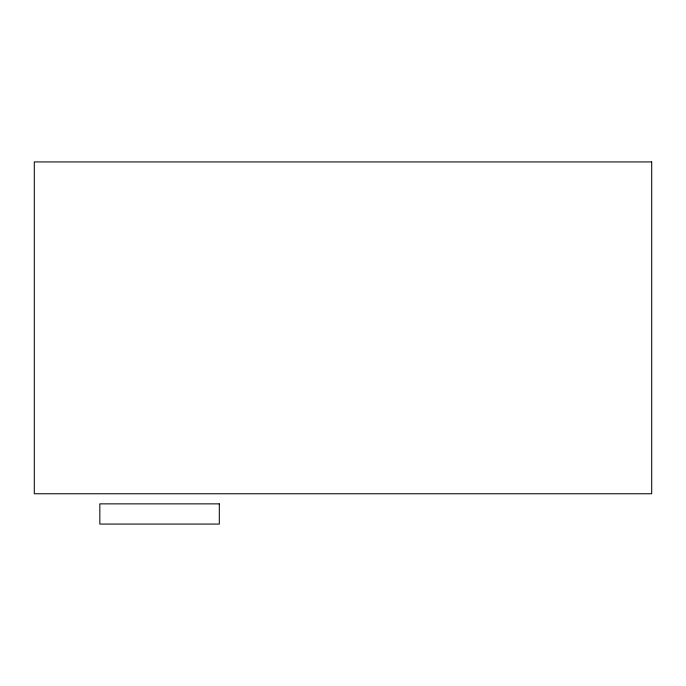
<?xml version="1.0" encoding="UTF-8"?>
<svg xmlns="http://www.w3.org/2000/svg" width="686" height="686" viewBox="0 0 686 686"><rect width="100%" height="100%" fill="white"/><g stroke="black" fill="none" stroke-linecap="round" stroke-linejoin="round"><path stroke-width="1.03" d="M651.7 161.93L34.3 161.93L34.3 493.757L651.7 493.757L651.7 161.93M219.314 503.867L99.83 503.867L99.83 524.07L219.314 524.07L219.314 503.867"/></g></svg>
